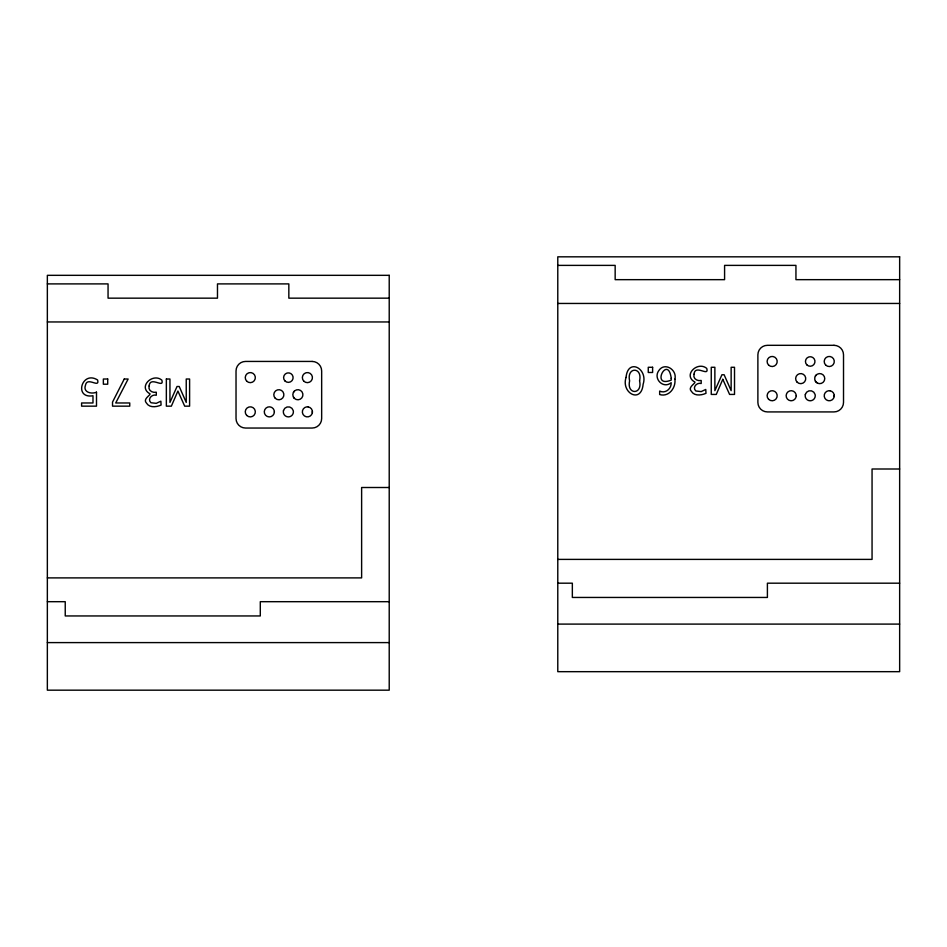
<?xml version="1.0" encoding="UTF-8"?>
<svg xmlns="http://www.w3.org/2000/svg" width="947" height="947" viewBox="0 0 947 947"><rect width="100%" height="100%" fill="white"/><g stroke="black" fill="none" stroke-linecap="round" stroke-linejoin="round"><path stroke-width="1.42" d="M312.368 412.643L312.403 411.318M834.224 396.509L834.26 395.195M293.511 392.224L294.304 391.17M815.355 376.089L816.16 375.048M557.783 265.385L615.159 265.385L615.159 279.661L724.585 279.661L724.585 265.385L795.942 265.385L795.942 279.661L899.65 279.661M47.35 283.899L108.053 283.899L108.053 298.163L217.479 298.163L217.479 283.899L288.835 283.899L288.835 298.163L389.217 298.163M557.783 303.454L899.65 303.454M47.35 321.956L389.217 321.956M899.65 469.002L872.057 469.002L872.057 559.393L557.783 559.393M389.217 487.504L361.624 487.504L361.624 577.895L47.35 577.895M557.783 583.186L572.343 583.186L572.343 597.45L767.401 597.45L767.401 583.186L899.65 583.186M47.35 601.688L65.236 601.688L65.236 615.952L260.295 615.952L260.295 601.688L389.217 601.688M557.783 624.097L899.65 624.097M47.35 642.599L389.217 642.599M815.355 381.132L816.16 382.186M293.511 397.267L294.304 398.308A5.043 5.043 0 0 0 302.744 396.047A5.043 5.043 0 0 0 296.565 389.868A5.043 5.043 0 0 0 294.304 398.308M96.499 392.176L96.499 406.156L81.608 406.156L81.608 402.972L92.984 402.972L92.984 395.751C73.499 399.078 81.833 369.969 97.612 380.007C99.92 388.72 87.1 376.231 85.502 385.145C82.732 392.2 91.409 394.449 96.499 392.176M166.352 379.013L166.352 406.156L171.36 406.156L177.906 391.052L184.689 406.156L189.601 406.156L189.601 379.013L186.239 379.013L186.239 402.404L179.22 386.494L177.03 386.494L169.951 402.404L169.951 379.013L166.352 379.013M671.245 378.421L671.174 380.126C649.962 388.566 668.073 353.705 671.245 378.421M626.05 377.451C620.912 393.029 641.344 404.168 643.131 384.245C648.293 368.632 627.837 357.516 626.05 377.451M639.568 380.824C642.776 394.97 626.452 395.041 629.613 380.86C626.405 366.69 642.764 366.678 639.568 380.824M674.903 379.202C676.028 387.785 668.902 397.361 659.657 394.544L659.657 391.064C665.386 393.94 671.53 388.732 671.174 382.718C663.267 389.359 652.909 378.599 658.804 370.597C664.557 361.707 677.354 369.756 674.903 379.202M149.129 385.985C147.85 390.424 152.337 393.088 156.291 392.212L156.291 395.242C151.922 393.881 147.022 399.303 150.964 402.735L156.255 403.339L160.86 401.197L161.085 405.044C156.575 407.103 149.413 408.074 146.465 403.079C141.872 398.415 153.438 394.082 149.046 393.277C138.357 386.234 152.964 372.68 161.83 380.126C164.577 389.11 150.005 375.438 149.129 385.985M694.033 374.243C692.754 378.682 697.241 381.357 701.194 380.481L701.194 383.499C696.826 382.138 691.926 387.572 695.867 390.993L701.159 391.596L705.764 389.466L705.989 393.313C701.478 395.361 694.317 396.331 691.381 391.336C686.776 386.672 698.341 382.339 693.95 381.534C683.261 374.491 697.868 360.949 706.734 368.395C709.481 377.368 694.909 363.695 694.033 374.243M283.484 410.56L283.319 411.862A5.043 5.043 0 0 0 288.362 416.905A5.043 5.043 0 0 0 293.404 411.862L293.227 410.56A5.043 5.043 0 0 0 283.484 410.56M805.341 394.437L805.163 395.739A5.043 5.043 0 0 0 810.206 400.782A5.043 5.043 0 0 0 815.26 395.739L815.083 394.437A5.043 5.043 0 0 0 805.341 394.437M722.81 379.309L716.263 394.425L711.256 394.425L711.256 367.282L714.867 367.282L714.867 390.661L721.934 374.752L724.124 374.752L731.143 390.661L731.143 367.282L734.517 367.282L734.517 394.425L729.592 394.425L722.81 379.309M124.258 379.013L112.527 402.096L112.527 406.156L129.751 406.156L129.751 402.972L115.712 402.972L128.141 379.013L124.258 379.013M899.65 256.826L557.783 256.826L557.783 671.672L899.65 671.672L899.65 256.826M389.217 275.328L47.35 275.328L47.35 690.174L389.217 690.174L389.217 275.328M833.999 345.312L767.401 345.312A9.517 9.517 0 0 0 757.884 354.829L757.884 402.404A9.517 9.517 0 0 0 767.401 411.921L833.999 411.921A9.517 9.517 0 0 0 843.517 402.404L843.517 354.829A9.517 9.517 0 0 0 833.999 345.312M312.143 361.434L245.545 361.434A9.517 9.517 0 0 0 236.028 370.952L236.028 418.527A9.517 9.517 0 0 0 245.545 428.044L312.143 428.044A9.517 9.517 0 0 0 321.66 418.527L321.66 370.952A9.517 9.517 0 0 0 312.143 361.434M652.613 367.282L648.257 367.282L648.257 372.479L652.613 372.479L652.613 367.282M107.709 379.013L103.353 379.013L103.353 384.21L107.709 384.21L107.709 379.013M830.01 390.756L828.696 390.732A5.043 5.043 0 0 0 824.932 398.356A5.043 5.043 0 0 0 833.431 398.545A5.043 5.043 0 0 0 830.01 390.756M308.154 406.879L306.84 406.855A5.043 5.043 0 0 0 303.076 414.478A5.043 5.043 0 0 0 311.575 414.668A5.043 5.043 0 0 0 308.154 406.879M796.226 395.739L796.048 394.437A5.043 5.043 0 0 0 787.94 391.88A5.043 5.043 0 0 0 789.052 400.309A5.043 5.043 0 0 0 796.226 395.739M274.37 411.862L274.204 410.56A5.043 5.043 0 0 0 266.083 408.003A5.043 5.043 0 0 0 267.196 416.443A5.043 5.043 0 0 0 274.37 411.862M768.585 399.303A5.043 5.043 0 0 0 777.025 397.042A5.043 5.043 0 0 0 770.846 390.874A5.043 5.043 0 0 0 768.585 399.303M817.202 382.979A5.043 5.043 0 0 0 824.766 378.611A5.043 5.043 0 0 0 817.202 374.243A5.043 5.043 0 0 0 817.202 382.979M797.125 382.186A5.043 5.043 0 0 0 805.566 379.925A5.043 5.043 0 0 0 799.386 373.745A5.043 5.043 0 0 0 797.125 382.186M825.677 365.057A5.043 5.043 0 0 0 834.118 362.796A5.043 5.043 0 0 0 827.938 356.617A5.043 5.043 0 0 0 825.677 365.057M806.844 364.855A4.759 4.759 0 0 0 814.811 362.725A4.759 4.759 0 0 0 808.975 356.889A4.759 4.759 0 0 0 806.844 364.855M768.585 365.057A5.043 5.043 0 0 0 777.025 362.796A5.043 5.043 0 0 0 770.846 356.617A5.043 5.043 0 0 0 768.585 365.057M246.729 415.437A5.043 5.043 0 0 0 255.169 413.176A5.043 5.043 0 0 0 248.99 406.997A5.043 5.043 0 0 0 246.729 415.437M275.281 398.308A5.043 5.043 0 0 0 283.709 396.047A5.043 5.043 0 0 0 277.542 389.868A5.043 5.043 0 0 0 275.281 398.308M303.821 381.179A5.043 5.043 0 0 0 312.261 378.918A5.043 5.043 0 0 0 306.082 372.739A5.043 5.043 0 0 0 303.821 381.179M284.988 380.978A4.759 4.759 0 0 0 292.954 378.847A4.759 4.759 0 0 0 287.13 373.023A4.759 4.759 0 0 0 284.988 380.978M246.729 381.179A5.043 5.043 0 0 0 255.169 378.918A5.043 5.043 0 0 0 248.99 372.739A5.043 5.043 0 0 0 246.729 381.179"/></g></svg>
